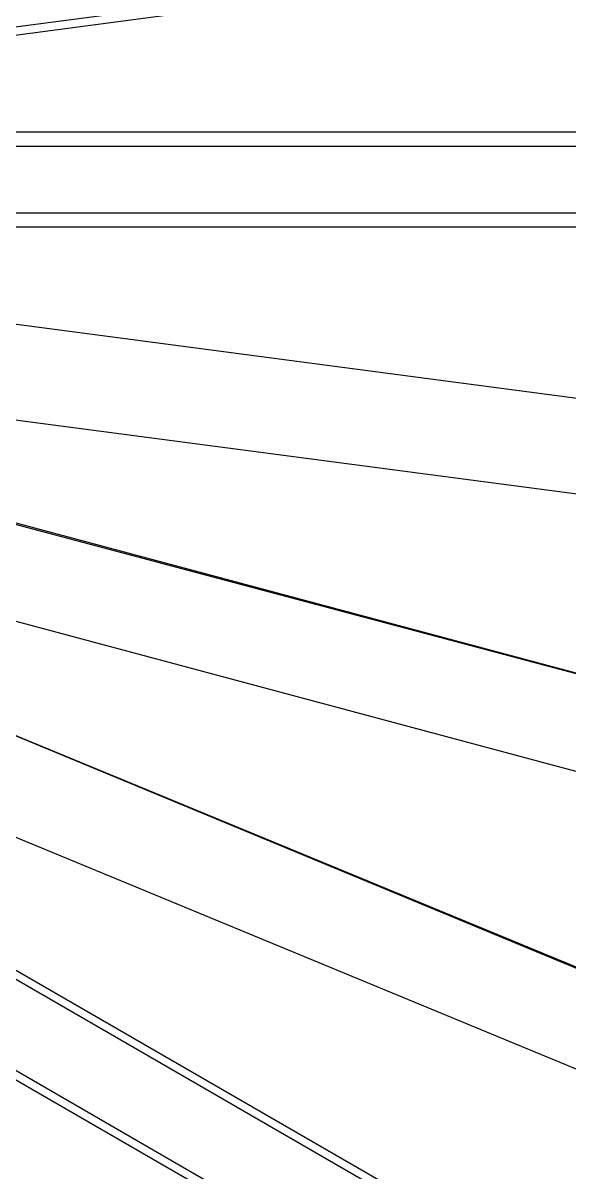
# Model space of a CAD drawing. Header units: inches. Extents: x 3324238 to 135265466, y -1036581 to 20094598.
# Drawn here: x 3354737.596 to 3354738.769, y -519088.634 to -519086.165 of the extents above; entities that cross this region are included whole.
import ezdxf

# ---------------------------------------------------------------- set-up
doc = ezdxf.new("R2010")
doc.units = ezdxf.units.IN
doc.header["$MEASUREMENT"] = 0

msp = doc.modelspace()

# ---------------------------------------------------------------- linework, layer by layer
for p, q in [((3354737.496, -519086.1838, 0.0027), (3354739.3235, -519085.9436, 0.0027)), ((3354737.515, -519086.1991, 0.0027), (3354739.3056, -519085.9618, 0.0027)), ((3354739.3093, -519086.3993, 0.0027), (3354737.5529, -519086.3992, 0.0027)), ((3354737.54, -519086.429, 0.0027), (3354739.334, -519086.4292, 0.0027)), ((3354739.334, -519086.5734, 0.0027), (3354737.521, -519086.5732, 0.0027)), ((3354739.3333, -519086.6032, 0.0027), (3354737.5538, -519086.6031, 0.0027)), ((3354739.2724, -519087.0348, 0.0027), (3354737.5608, -519086.8096, 0.0027)), ((3354739.28, -519087.2415, 0.0027), (3354737.5084, -519087.0084, 0.0027)), ((3354737.4779, -519087.2138, 0.0027), (3354739.1696, -519087.6641, 0.0027)), ((3354739.1696, -519087.6641, 0.0027), (3354737.4782, -519087.2111, 0.0027)), ((3354739.1409, -519087.8675, 0.0027), (3354737.3991, -519087.401, 0.0027)), ((3354738.9695, -519088.2688, 0.0027), (3354737.3665, -519087.6068, 0.0027)), ((3354737.3665, -519087.6068, 0.0027), (3354738.9698, -519088.271, 0.0027)), ((3354738.9229, -519088.4681, 0.0027), (3354737.2567, -519087.7795, 0.0027)), ((3354738.7339, -519088.8843, 0.0027), (3354737.1707, -519087.9823, 0.0027)), ((3354738.7074, -519088.8492, 0.0027), (3354737.1836, -519087.9699, 0.0027)), ((3354738.6549, -519089.0345, 0.0027), (3354737.07, -519088.1199, 0.0027)), ((3354738.6272, -519089.0384, 0.0027), (3354737.0795, -519088.1453, 0.0027))]:
    msp.add_line(p, q)

doc.saveas('drawing.dxf')
